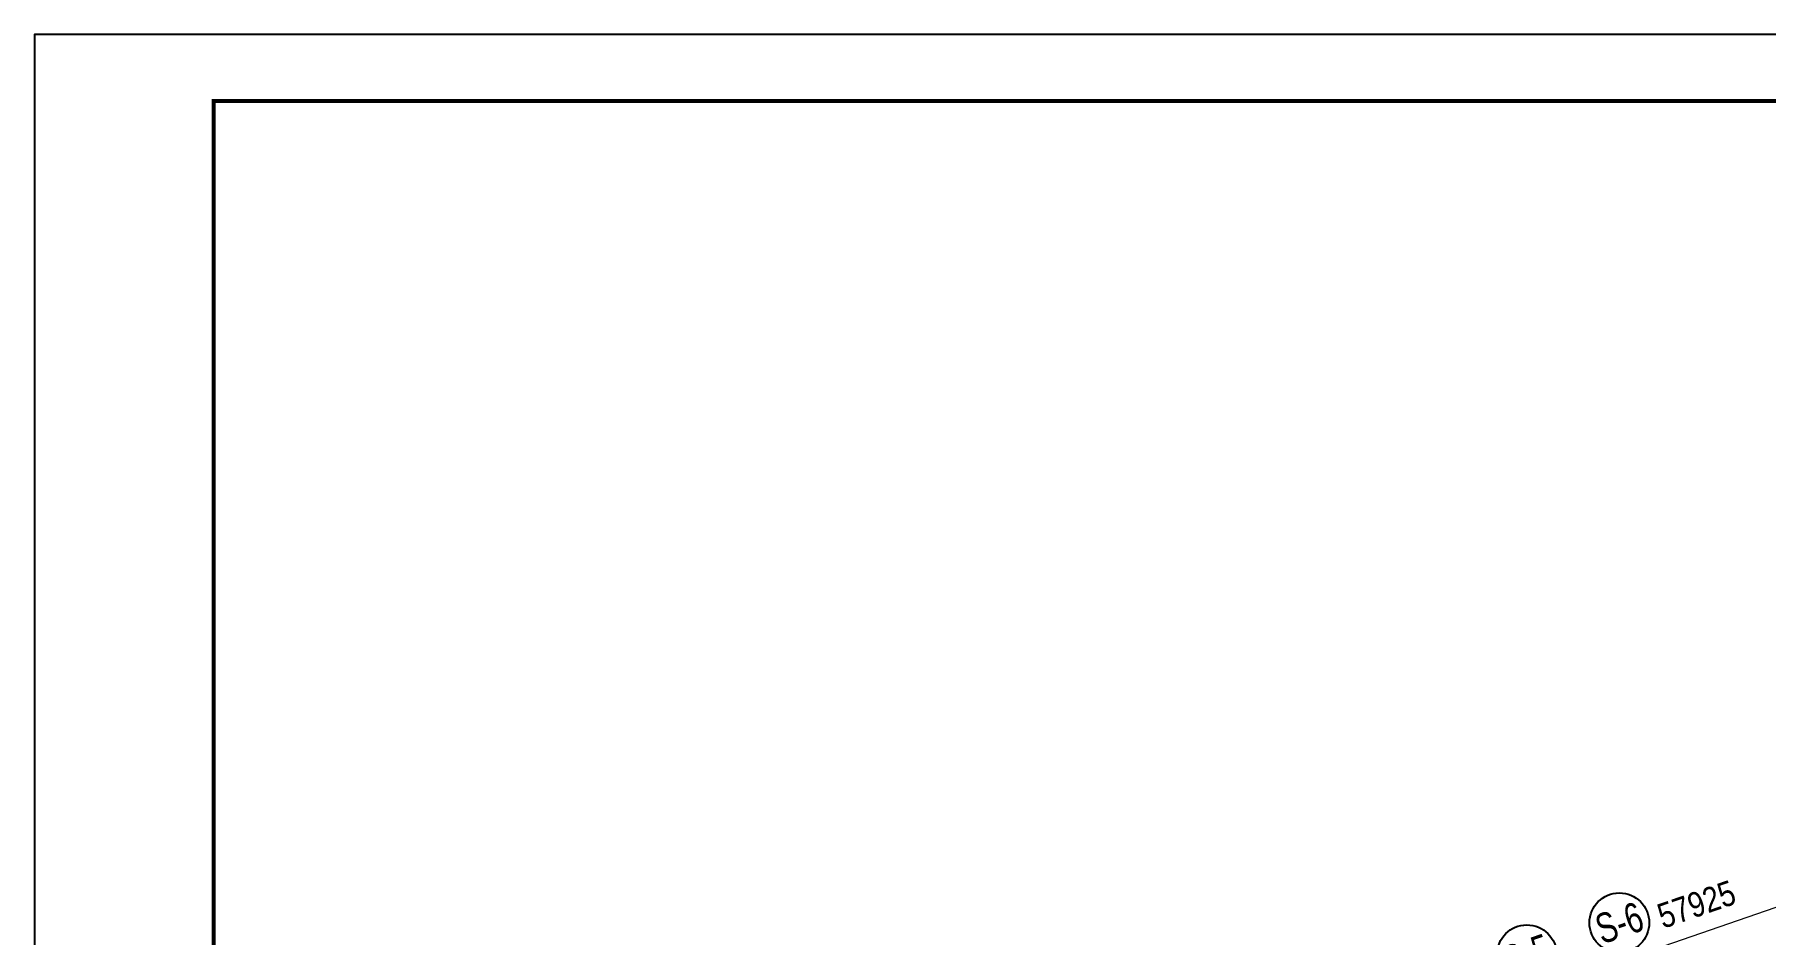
# Model space of a CAD drawing. Header units: millimetres. Extents: x -159515 to 1327256, y -225156 to 138737.
# Drawn here: x 13965 to 66138, y -133328 to -106215 of the extents above; entities that cross this region are included whole.
import ezdxf
from ezdxf.enums import TextEntityAlignment as Align

# ---------------------------------------------------------------- set-up
doc = ezdxf.new("R2010")
doc.units = ezdxf.units.MM
doc.header["$MEASUREMENT"] = 0
doc.layers.add('ccu11-Dim', color=8, linetype='Continuous')
doc.layers.add('ST_MBDV Cot vach 220805$0$AUDIT_I_220805193045-1', color=50, linetype='Continuous')
doc.layers.add('KT-Kich thuoc', color=159, linetype='Continuous', lineweight=18)
doc.layers.add('KT-Net thay', color=7, linetype='Continuous', lineweight=15)
doc.styles.add('Arial Narrow', font='ARIALN.TTF')
doc.styles.add('ST_MBDV Cot vach 220805$0$HBA-Text', font='GOTHIC.TTF')
doc.dimstyles.new('CCU_1-300', dxfattribs={"dimscale": 300, "dimtxt": 2.5, "dimasz": 1, "dimexe": 1, "dimexo": 2, "dimgap": 0.5, "dimtad": 1, "dimdec": 0, "dimdsep": 46, "dimtxsty": 'Arial Narrow', "dimblk": 'ARCHTICK', "dimcen": -1, "dimdle": 1, "dimclrd": 256, "dimclre": 256, "dimclrt": 3, "dimadec": 0, "dimazin": 2, "dimtfac": 0.1, "dimtdec": 0, "dimtix": 1, "dimtmove": 2, "dimatfit": 1, "dimfxl": 1, "dimtvp": 0.833333, "dimtolj": 1, "dimtzin": 12, "dimarcsym": 0})

# ---------------------------------------------------------------- blocks, each defined once
blk = doc.blocks.new('_ArchTick')
at = {"color": 0, "const_width": 0.15}
blk.add_lwpolyline([(-0.5, -0.5), (0.5, 0.5)], dxfattribs=at)
blk = doc.blocks.new('*D436')
at = {"layer": 'Defpoints', "color": 0, "transparency": 16777216}
for p in [(-52359, 62652), (-108654, 48212), (-107112, 43748, 0)]:
    blk.add_point(p, dxfattribs=at)
at = {"layer": 'KT-Kich thuoc', "lineweight": -2, "transparency": 16777216}
for p, q in [((-52555, 63219), (-53998, 67400)), ((-53617, 67214), (-108937, 48114)), ((-107308, 44315), (-108751, 48496))]:
    blk.add_line(p, q, dxfattribs=at)
at = {"layer": 'KT-Kich thuoc', "lineweight": -2, "transparency": 16777216, "xscale": 300, "yscale": 300, "zscale": 300}
for p, rotation in [((-53900, 67116), 19.04771637789532), ((-108654, 48212), 199.0477163778953)]:
    blk.add_blockref('_ArchTick', p, dxfattribs=dict(at, rotation=rotation))
at = {"layer": 'KT-Kich thuoc', "color": 3, "transparency": 16777216, "insert": (-78140, 59662), "char_height": 750, "attachment_point": 5, "rotation": 19.0477, "style": 'Arial Narrow'}
blk.add_mtext('\\A1;57925', dxfattribs=at)
blk = doc.blocks.new('ST_MBDV Cot vach 220805$0$GRID-SYM-flat-103')
at = {"layer": 'ST_MBDV Cot vach 220805$0$AUDIT_I_220805193045-1'}
blk.add_circle((0, 0, 0), 900, dxfattribs=at)
at = {"layer": 'ST_MBDV Cot vach 220805$0$AUDIT_I_220805193045-1', "style": 'ST_MBDV Cot vach 220805$0$HBA-Text'}
blk.add_attdef('GRID', text='', height=900, rotation=19.0471, dxfattribs=at).set_placement((0, 0, 0), align=Align.MIDDLE_CENTER)
blk = doc.blocks.new('Khung ten_A1', base_point=(-3406704, 253379))
at = {"layer": 'Defpoints', "color": 1}
blk.add_lwpolyline([(84100, 0), (84100, 59471), (0, 59471), (0, 0)], close=True, dxfattribs=at)
at = {"layer": 'KT-Net thay', "const_width": 60}
blk.add_lwpolyline([(2700, 1071), (83100, 1071), (83100, 58471), (2700, 58471)], close=True, dxfattribs=at)
blk = doc.blocks.new('Asix South Tower')
at = {"layer": 'KT-Kich thuoc'}
ref = blk.add_blockref('ST_MBDV Cot vach 220805$0$GRID-SYM-flat-103', (-80466.2, 59107.3), dxfattribs=at)
ref.add_attrib('GRID', 'S-6', dxfattribs={"layer": 'ST_MBDV Cot vach 220805$0$AUDIT_I_220805193045-1', "height": 900, "rotation": 19, "style": 'ST_MBDV Cot vach 220805$0$HBA-Text', "width": 0.75}).set_placement((-80466.2, 59107.3, 0), align=Align.MIDDLE_CENTER)
ref = blk.add_blockref('ST_MBDV Cot vach 220805$0$GRID-SYM-flat-103', (-83254.6, 58144.6), dxfattribs=at)
ref.add_attrib('GRID', 'S-5', dxfattribs={"layer": 'ST_MBDV Cot vach 220805$0$AUDIT_I_220805193045-1', "height": 900, "rotation": 19, "style": 'ST_MBDV Cot vach 220805$0$HBA-Text', "width": 0.75}).set_placement((-83254.6, 58144.6, 0), align=Align.MIDDLE_CENTER)
dim = blk.add_linear_dim(base=(-108653.6, 48211.9), p1=(-52359, 62651.6), p2=(-107112.2, 43747.5, 0), angle=199.04772, dimstyle='CCU_1-300', dxfattribs=at)
dim.commit()
dim.dimension.update_dxf_attribs({"geometry": '*D436', "text_midpoint": (-78139.5, 59662.1), "dimtype": 129})

msp = doc.modelspace()

# ---------------------------------------------------------------- block references
at = {"layer": 'ccu11-Dim', "xscale": 2.000000000621877, "yscale": 2.000000000621877, "zscale": 2.000000000621877}
msp.add_blockref('Khung ten_A1', (-6799443.7, 281602.5), dxfattribs=at)
at = {"layer": 'KT-Kich thuoc'}
msp.add_blockref('Asix South Tower', (142202.4, -192086.3), dxfattribs=at)

doc.saveas('drawing.dxf')
